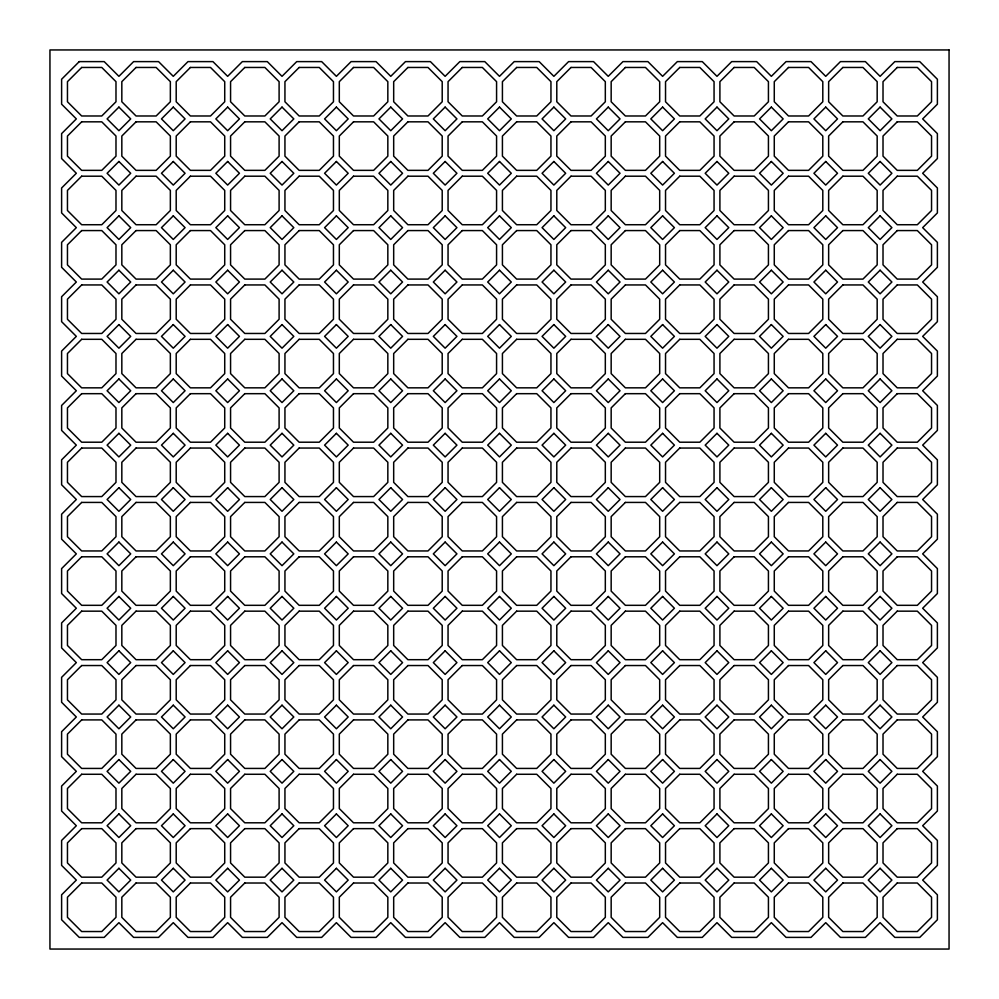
<?xml version="1.0" encoding="UTF-8"?>
<svg xmlns="http://www.w3.org/2000/svg" width="999" height="999" viewBox="0 0 999 999"><rect width="100%" height="100%" fill="white"/><g stroke="black" fill="none" stroke-linecap="round" stroke-linejoin="round"><path stroke-width="1.5" d="M79.246 61.613L61.613 79.246L61.613 104.183L76.336 118.906L61.613 133.616L61.613 158.554L76.336 173.277L61.613 187.987L61.613 212.924L76.336 227.647L61.613 242.357L61.613 267.295L76.336 282.018L61.613 296.728L61.613 321.666L76.336 336.388L61.613 351.099L61.613 376.036L76.336 390.759L61.613 405.469L61.613 430.407L76.336 445.129L61.613 459.84L61.613 484.777L76.336 499.5L61.613 514.223L61.613 539.16L76.336 553.871L61.613 568.593L61.613 593.531L76.336 608.241L61.613 622.964L61.613 647.901L76.336 662.612L61.613 677.334L61.613 702.272L76.336 716.982L61.613 731.705L61.613 756.643L76.336 771.353L61.613 786.076L61.613 811.013L76.336 825.723L61.613 840.446L61.613 865.384L76.336 880.094L61.613 894.817L61.613 919.754L79.246 937.387L104.183 937.387L118.906 922.664L133.616 937.387L158.554 937.387L173.277 922.664L187.987 937.387L212.924 937.387L227.647 922.664L242.357 937.387L267.295 937.387L282.018 922.664L296.728 937.387L321.666 937.387L336.388 922.664L351.099 937.387L376.036 937.387L390.759 922.664L405.469 937.387L430.407 937.387L445.129 922.664L459.84 937.387L484.777 937.387L499.5 922.664L514.223 937.387L539.16 937.387L553.871 922.664L568.593 937.387L593.531 937.387L608.241 922.664L622.964 937.387L647.901 937.387L662.612 922.664L677.334 937.387L702.272 937.387L716.982 922.664L731.705 937.387L756.643 937.387L771.353 922.664L786.076 937.387L811.013 937.387L825.723 922.664L840.446 937.387L865.384 937.387L880.094 922.664L894.817 937.387L919.754 937.387L937.387 919.754L937.387 894.817L922.664 880.094L937.387 865.384L937.387 840.446L922.664 825.723L937.387 811.013L937.387 786.076L922.664 771.353L937.387 756.643L937.387 731.705L922.664 716.982L937.387 702.272L937.387 677.334L922.664 662.612L937.387 647.901L937.387 622.964L922.664 608.241L937.387 593.531L937.387 568.593L922.664 553.871L937.387 539.16L937.387 514.223L922.664 499.5L937.387 484.777L937.387 459.84L922.664 445.129L937.387 430.407L937.387 405.469L922.664 390.759L937.387 376.036L937.387 351.099L922.664 336.388L937.387 321.666L937.387 296.728L922.664 282.018L937.387 267.295L937.387 242.357L922.664 227.647L937.387 212.924L937.387 187.987L922.664 173.277L937.387 158.554L937.387 133.616L922.664 118.906L937.387 104.183L937.387 79.246L919.754 61.613L894.817 61.613L880.094 76.336L865.384 61.613L840.446 61.613L825.723 76.336L811.013 61.613L786.076 61.613L771.353 76.336L756.643 61.613L731.705 61.613L716.982 76.336L702.272 61.613L677.334 61.613L662.612 76.336L647.901 61.613L622.964 61.613L608.241 76.336L593.531 61.613L568.593 61.613L553.871 76.336L539.16 61.613L514.223 61.613L499.5 76.336L484.777 61.613L459.84 61.613L445.129 76.336L430.407 61.613L405.469 61.613L390.759 76.336L376.036 61.613L351.099 61.613L336.388 76.336L321.666 61.613L296.728 61.613L282.018 76.336L267.295 61.613L242.357 61.613L227.647 76.336L212.924 61.613L187.987 61.613L173.277 76.336L158.554 61.613L133.616 61.613L118.906 76.336L104.183 61.613L79.246 61.613M81.668 67.457L67.457 81.668L67.457 101.773L81.668 115.984L101.773 115.984L115.984 101.773L115.984 81.668L101.773 67.457L81.668 67.457M81.668 121.828L67.457 136.039L67.457 156.144L81.668 170.354L101.773 170.354L115.984 156.144L115.984 136.039L101.773 121.828L81.668 121.828M136.039 67.457L121.828 81.668L121.828 101.773L136.039 115.984L156.144 115.984L170.354 101.773L170.354 81.668L156.144 67.457L136.039 67.457M118.906 107.105L107.105 118.906L118.906 130.707L130.707 118.906L118.906 107.105M81.668 176.199L67.457 190.409L67.457 210.514L81.668 224.725L101.773 224.725L115.984 210.514L115.984 190.409L101.773 176.199L81.668 176.199M136.039 121.828L121.828 136.039L121.828 156.144L136.039 170.354L156.144 170.354L170.354 156.144L170.354 136.039L156.144 121.828L136.039 121.828M190.409 67.457L176.199 81.668L176.199 101.773L190.409 115.984L210.514 115.984L224.725 101.773L224.725 81.668L210.514 67.457L190.409 67.457M118.906 161.476L107.105 173.277L118.906 185.077L130.707 173.277L118.906 161.476M173.277 107.105L161.476 118.906L173.277 130.707L185.077 118.906L173.277 107.105M81.668 230.569L67.457 244.78L67.457 264.885L81.668 279.096L101.773 279.096L115.984 264.885L115.984 244.78L101.773 230.569L81.668 230.569M136.039 176.199L121.828 190.409L121.828 210.514L136.039 224.725L156.144 224.725L170.354 210.514L170.354 190.409L156.144 176.199L136.039 176.199M190.409 121.828L176.199 136.039L176.199 156.144L190.409 170.354L210.514 170.354L224.725 156.144L224.725 136.039L210.514 121.828L190.409 121.828M244.78 67.457L230.569 81.668L230.569 101.773L244.78 115.984L264.885 115.984L279.096 101.773L279.096 81.668L264.885 67.457L244.78 67.457M118.906 215.846L107.105 227.647L118.906 239.448L130.707 227.647L118.906 215.846M173.277 161.476L161.476 173.277L173.277 185.077L185.077 173.277L173.277 161.476M227.647 107.105L215.846 118.906L227.647 130.707L239.448 118.906L227.647 107.105M81.668 284.94L67.457 299.151L67.457 319.255L81.668 333.466L101.773 333.466L115.984 319.255L115.984 299.151L101.773 284.94L81.668 284.94M136.039 230.569L121.828 244.78L121.828 264.885L136.039 279.096L156.144 279.096L170.354 264.885L170.354 244.78L156.144 230.569L136.039 230.569M190.409 176.199L176.199 190.409L176.199 210.514L190.409 224.725L210.514 224.725L224.725 210.514L224.725 190.409L210.514 176.199L190.409 176.199M244.78 121.828L230.569 136.039L230.569 156.144L244.78 170.354L264.885 170.354L279.096 156.144L279.096 136.039L264.885 121.828L244.78 121.828M299.151 67.457L284.94 81.668L284.94 101.773L299.151 115.984L319.255 115.984L333.466 101.773L333.466 81.668L319.255 67.457L299.151 67.457M118.906 270.217L107.105 282.018L118.906 293.818L130.707 282.018L118.906 270.217M173.277 215.846L161.476 227.647L173.277 239.448L185.077 227.647L173.277 215.846M227.647 161.476L215.846 173.277L227.647 185.077L239.448 173.277L227.647 161.476M282.018 107.105L270.217 118.906L282.018 130.707L293.818 118.906L282.018 107.105M81.668 339.31L67.457 353.521L67.457 373.626L81.668 387.837L101.773 387.837L115.984 373.626L115.984 353.521L101.773 339.31L81.668 339.31M136.039 284.94L121.828 299.151L121.828 319.255L136.039 333.466L156.144 333.466L170.354 319.255L170.354 299.151L156.144 284.94L136.039 284.94M190.409 230.569L176.199 244.78L176.199 264.885L190.409 279.096L210.514 279.096L224.725 264.885L224.725 244.78L210.514 230.569L190.409 230.569M244.78 176.199L230.569 190.409L230.569 210.514L244.78 224.725L264.885 224.725L279.096 210.514L279.096 190.409L264.885 176.199L244.78 176.199M299.151 121.828L284.94 136.039L284.94 156.144L299.151 170.354L319.255 170.354L333.466 156.144L333.466 136.039L319.255 121.828L299.151 121.828M353.521 67.457L339.31 81.668L339.31 101.773L353.521 115.984L373.626 115.984L387.837 101.773L387.837 81.668L373.626 67.457L353.521 67.457M118.906 324.588L107.105 336.388L118.906 348.189L130.707 336.388L118.906 324.588M173.277 270.217L161.476 282.018L173.277 293.818L185.077 282.018L173.277 270.217M227.647 215.846L215.846 227.647L227.647 239.448L239.448 227.647L227.647 215.846M282.018 161.476L270.217 173.277L282.018 185.077L293.818 173.277L282.018 161.476M336.388 107.105L324.588 118.906L336.388 130.707L348.189 118.906L336.388 107.105M81.668 393.681L67.457 407.892L67.457 427.997L81.668 442.207L101.773 442.207L115.984 427.997L115.984 407.892L101.773 393.681L81.668 393.681M136.039 339.31L121.828 353.521L121.828 373.626L136.039 387.837L156.144 387.837L170.354 373.626L170.354 353.521L156.144 339.31L136.039 339.31M190.409 284.94L176.199 299.151L176.199 319.255L190.409 333.466L210.514 333.466L224.725 319.255L224.725 299.151L210.514 284.94L190.409 284.94M244.78 230.569L230.569 244.78L230.569 264.885L244.78 279.096L264.885 279.096L279.096 264.885L279.096 244.78L264.885 230.569L244.78 230.569M299.151 176.199L284.94 190.409L284.94 210.514L299.151 224.725L319.255 224.725L333.466 210.514L333.466 190.409L319.255 176.199L299.151 176.199M353.521 121.828L339.31 136.039L339.31 156.144L353.521 170.354L373.626 170.354L387.837 156.144L387.837 136.039L373.626 121.828L353.521 121.828M407.892 67.457L393.681 81.668L393.681 101.773L407.892 115.984L427.997 115.984L442.207 101.773L442.207 81.668L427.997 67.457L407.892 67.457M118.906 378.958L107.105 390.759L118.906 402.56L130.707 390.759L118.906 378.958M173.277 324.588L161.476 336.388L173.277 348.189L185.077 336.388L173.277 324.588M227.647 270.217L215.846 282.018L227.647 293.818L239.448 282.018L227.647 270.217M282.018 215.846L270.217 227.647L282.018 239.448L293.818 227.647L282.018 215.846M336.388 161.476L324.588 173.277L336.388 185.077L348.189 173.277L336.388 161.476M390.759 107.105L378.958 118.906L390.759 130.707L402.56 118.906L390.759 107.105M81.668 448.052L67.457 462.262L67.457 482.367L81.668 496.578L101.773 496.578L115.984 482.367L115.984 462.262L101.773 448.052L81.668 448.052M136.039 393.681L121.828 407.892L121.828 427.997L136.039 442.207L156.144 442.207L170.354 427.997L170.354 407.892L156.144 393.681L136.039 393.681M190.409 339.31L176.199 353.521L176.199 373.626L190.409 387.837L210.514 387.837L224.725 373.626L224.725 353.521L210.514 339.31L190.409 339.31M244.78 284.94L230.569 299.151L230.569 319.255L244.78 333.466L264.885 333.466L279.096 319.255L279.096 299.151L264.885 284.94L244.78 284.94M299.151 230.569L284.94 244.78L284.94 264.885L299.151 279.096L319.255 279.096L333.466 264.885L333.466 244.78L319.255 230.569L299.151 230.569M353.521 176.199L339.31 190.409L339.31 210.514L353.521 224.725L373.626 224.725L387.837 210.514L387.837 190.409L373.626 176.199L353.521 176.199M407.892 121.828L393.681 136.039L393.681 156.144L407.892 170.354L427.997 170.354L442.207 156.144L442.207 136.039L427.997 121.828L407.892 121.828M462.262 67.457L448.052 81.668L448.052 101.773L462.262 115.984L482.367 115.984L496.578 101.773L496.578 81.668L482.367 67.457L462.262 67.457M118.906 433.329L107.105 445.129L118.906 456.93L130.707 445.129L118.906 433.329M173.277 378.958L161.476 390.759L173.277 402.56L185.077 390.759L173.277 378.958M227.647 324.588L215.846 336.388L227.647 348.189L239.448 336.388L227.647 324.588M282.018 270.217L270.217 282.018L282.018 293.818L293.818 282.018L282.018 270.217M336.388 215.846L324.588 227.647L336.388 239.448L348.189 227.647L336.388 215.846M390.759 161.476L378.958 173.277L390.759 185.077L402.56 173.277L390.759 161.476M445.129 107.105L433.329 118.906L445.129 130.707L456.93 118.906L445.129 107.105M81.668 502.422L67.457 516.633L67.457 536.738L81.668 550.948L101.773 550.948L115.984 536.738L115.984 516.633L101.773 502.422L81.668 502.422M136.039 448.052L121.828 462.262L121.828 482.367L136.039 496.578L156.144 496.578L170.354 482.367L170.354 462.262L156.144 448.052L136.039 448.052M190.409 393.681L176.199 407.892L176.199 427.997L190.409 442.207L210.514 442.207L224.725 427.997L224.725 407.892L210.514 393.681L190.409 393.681M244.78 339.31L230.569 353.521L230.569 373.626L244.78 387.837L264.885 387.837L279.096 373.626L279.096 353.521L264.885 339.31L244.78 339.31M299.151 284.94L284.94 299.151L284.94 319.255L299.151 333.466L319.255 333.466L333.466 319.255L333.466 299.151L319.255 284.94L299.151 284.94M353.521 230.569L339.31 244.78L339.31 264.885L353.521 279.096L373.626 279.096L387.837 264.885L387.837 244.78L373.626 230.569L353.521 230.569M407.892 176.199L393.681 190.409L393.681 210.514L407.892 224.725L427.997 224.725L442.207 210.514L442.207 190.409L427.997 176.199L407.892 176.199M462.262 121.828L448.052 136.039L448.052 156.144L462.262 170.354L482.367 170.354L496.578 156.144L496.578 136.039L482.367 121.828L462.262 121.828M516.633 67.457L502.422 81.668L502.422 101.773L516.633 115.984L536.738 115.984L550.948 101.773L550.948 81.668L536.738 67.457L516.633 67.457M118.906 487.699L107.105 499.5L118.906 511.301L130.707 499.5L118.906 487.699M173.277 433.329L161.476 445.129L173.277 456.93L185.077 445.129L173.277 433.329M227.647 378.958L215.846 390.759L227.647 402.56L239.448 390.759L227.647 378.958M282.018 324.588L270.217 336.388L282.018 348.189L293.818 336.388L282.018 324.588M336.388 270.217L324.588 282.018L336.388 293.818L348.189 282.018L336.388 270.217M390.759 215.846L378.958 227.647L390.759 239.448L402.56 227.647L390.759 215.846M445.129 161.476L433.329 173.277L445.129 185.077L456.93 173.277L445.129 161.476M499.5 107.105L487.699 118.906L499.5 130.707L511.301 118.906L499.5 107.105M81.668 556.793L67.457 571.003L67.457 591.108L81.668 605.319L101.773 605.319L115.984 591.108L115.984 571.003L101.773 556.793L81.668 556.793M136.039 502.422L121.828 516.633L121.828 536.738L136.039 550.948L156.144 550.948L170.354 536.738L170.354 516.633L156.144 502.422L136.039 502.422M190.409 448.052L176.199 462.262L176.199 482.367L190.409 496.578L210.514 496.578L224.725 482.367L224.725 462.262L210.514 448.052L190.409 448.052M244.78 393.681L230.569 407.892L230.569 427.997L244.78 442.207L264.885 442.207L279.096 427.997L279.096 407.892L264.885 393.681L244.78 393.681M299.151 339.31L284.94 353.521L284.94 373.626L299.151 387.837L319.255 387.837L333.466 373.626L333.466 353.521L319.255 339.31L299.151 339.31M353.521 284.94L339.31 299.151L339.31 319.255L353.521 333.466L373.626 333.466L387.837 319.255L387.837 299.151L373.626 284.94L353.521 284.94M407.892 230.569L393.681 244.78L393.681 264.885L407.892 279.096L427.997 279.096L442.207 264.885L442.207 244.78L427.997 230.569L407.892 230.569M462.262 176.199L448.052 190.409L448.052 210.514L462.262 224.725L482.367 224.725L496.578 210.514L496.578 190.409L482.367 176.199L462.262 176.199M516.633 121.828L502.422 136.039L502.422 156.144L516.633 170.354L536.738 170.354L550.948 156.144L550.948 136.039L536.738 121.828L516.633 121.828M571.003 67.457L556.793 81.668L556.793 101.773L571.003 115.984L591.108 115.984L605.319 101.773L605.319 81.668L591.108 67.457L571.003 67.457M118.906 542.07L107.105 553.871L118.906 565.671L130.707 553.871L118.906 542.07M173.277 487.699L161.476 499.5L173.277 511.301L185.077 499.5L173.277 487.699M227.647 433.329L215.846 445.129L227.647 456.93L239.448 445.129L227.647 433.329M282.018 378.958L270.217 390.759L282.018 402.56L293.818 390.759L282.018 378.958M336.388 324.588L324.588 336.388L336.388 348.189L348.189 336.388L336.388 324.588M390.759 270.217L378.958 282.018L390.759 293.818L402.56 282.018L390.759 270.217M445.129 215.846L433.329 227.647L445.129 239.448L456.93 227.647L445.129 215.846M499.5 161.476L487.699 173.277L499.5 185.077L511.301 173.277L499.5 161.476M553.871 107.105L542.07 118.906L553.871 130.707L565.671 118.906L553.871 107.105M81.668 611.163L67.457 625.374L67.457 645.479L81.668 659.69L101.773 659.69L115.984 645.479L115.984 625.374L101.773 611.163L81.668 611.163M136.039 556.793L121.828 571.003L121.828 591.108L136.039 605.319L156.144 605.319L170.354 591.108L170.354 571.003L156.144 556.793L136.039 556.793M190.409 502.422L176.199 516.633L176.199 536.738L190.409 550.948L210.514 550.948L224.725 536.738L224.725 516.633L210.514 502.422L190.409 502.422M244.78 448.052L230.569 462.262L230.569 482.367L244.78 496.578L264.885 496.578L279.096 482.367L279.096 462.262L264.885 448.052L244.78 448.052M299.151 393.681L284.94 407.892L284.94 427.997L299.151 442.207L319.255 442.207L333.466 427.997L333.466 407.892L319.255 393.681L299.151 393.681M353.521 339.31L339.31 353.521L339.31 373.626L353.521 387.837L373.626 387.837L387.837 373.626L387.837 353.521L373.626 339.31L353.521 339.31M407.892 284.94L393.681 299.151L393.681 319.255L407.892 333.466L427.997 333.466L442.207 319.255L442.207 299.151L427.997 284.94L407.892 284.94M462.262 230.569L448.052 244.78L448.052 264.885L462.262 279.096L482.367 279.096L496.578 264.885L496.578 244.78L482.367 230.569L462.262 230.569M516.633 176.199L502.422 190.409L502.422 210.514L516.633 224.725L536.738 224.725L550.948 210.514L550.948 190.409L536.738 176.199L516.633 176.199M571.003 121.828L556.793 136.039L556.793 156.144L571.003 170.354L591.108 170.354L605.319 156.144L605.319 136.039L591.108 121.828L571.003 121.828M625.374 67.457L611.163 81.668L611.163 101.773L625.374 115.984L645.479 115.984L659.69 101.773L659.69 81.668L645.479 67.457L625.374 67.457M118.906 596.44L107.105 608.241L118.906 620.042L130.707 608.241L118.906 596.44M173.277 542.07L161.476 553.871L173.277 565.671L185.077 553.871L173.277 542.07M227.647 487.699L215.846 499.5L227.647 511.301L239.448 499.5L227.647 487.699M282.018 433.329L270.217 445.129L282.018 456.93L293.818 445.129L282.018 433.329M336.388 378.958L324.588 390.759L336.388 402.56L348.189 390.759L336.388 378.958M390.759 324.588L378.958 336.388L390.759 348.189L402.56 336.388L390.759 324.588M445.129 270.217L433.329 282.018L445.129 293.818L456.93 282.018L445.129 270.217M499.5 215.846L487.699 227.647L499.5 239.448L511.301 227.647L499.5 215.846M553.871 161.476L542.07 173.277L553.871 185.077L565.671 173.277L553.871 161.476M608.241 107.105L596.44 118.906L608.241 130.707L620.042 118.906L608.241 107.105M81.668 665.534L67.457 679.745L67.457 699.849L81.668 714.06L101.773 714.06L115.984 699.849L115.984 679.745L101.773 665.534L81.668 665.534M136.039 611.163L121.828 625.374L121.828 645.479L136.039 659.69L156.144 659.69L170.354 645.479L170.354 625.374L156.144 611.163L136.039 611.163M190.409 556.793L176.199 571.003L176.199 591.108L190.409 605.319L210.514 605.319L224.725 591.108L224.725 571.003L210.514 556.793L190.409 556.793M244.78 502.422L230.569 516.633L230.569 536.738L244.78 550.948L264.885 550.948L279.096 536.738L279.096 516.633L264.885 502.422L244.78 502.422M299.151 448.052L284.94 462.262L284.94 482.367L299.151 496.578L319.255 496.578L333.466 482.367L333.466 462.262L319.255 448.052L299.151 448.052M353.521 393.681L339.31 407.892L339.31 427.997L353.521 442.207L373.626 442.207L387.837 427.997L387.837 407.892L373.626 393.681L353.521 393.681M407.892 339.31L393.681 353.521L393.681 373.626L407.892 387.837L427.997 387.837L442.207 373.626L442.207 353.521L427.997 339.31L407.892 339.31M462.262 284.94L448.052 299.151L448.052 319.255L462.262 333.466L482.367 333.466L496.578 319.255L496.578 299.151L482.367 284.94L462.262 284.94M516.633 230.569L502.422 244.78L502.422 264.885L516.633 279.096L536.738 279.096L550.948 264.885L550.948 244.78L536.738 230.569L516.633 230.569M571.003 176.199L556.793 190.409L556.793 210.514L571.003 224.725L591.108 224.725L605.319 210.514L605.319 190.409L591.108 176.199L571.003 176.199M625.374 121.828L611.163 136.039L611.163 156.144L625.374 170.354L645.479 170.354L659.69 156.144L659.69 136.039L645.479 121.828L625.374 121.828M679.745 67.457L665.534 81.668L665.534 101.773L679.745 115.984L699.849 115.984L714.06 101.773L714.06 81.668L699.849 67.457L679.745 67.457M118.906 650.811L107.105 662.612L118.906 674.412L130.707 662.612L118.906 650.811M173.277 596.44L161.476 608.241L173.277 620.042L185.077 608.241L173.277 596.44M227.647 542.07L215.846 553.871L227.647 565.671L239.448 553.871L227.647 542.07M282.018 487.699L270.217 499.5L282.018 511.301L293.818 499.5L282.018 487.699M336.388 433.329L324.588 445.129L336.388 456.93L348.189 445.129L336.388 433.329M390.759 378.958L378.958 390.759L390.759 402.56L402.56 390.759L390.759 378.958M445.129 324.588L433.329 336.388L445.129 348.189L456.93 336.388L445.129 324.588M499.5 270.217L487.699 282.018L499.5 293.818L511.301 282.018L499.5 270.217M553.871 215.846L542.07 227.647L553.871 239.448L565.671 227.647L553.871 215.846M608.241 161.476L596.44 173.277L608.241 185.077L620.042 173.277L608.241 161.476M662.612 107.105L650.811 118.906L662.612 130.707L674.412 118.906L662.612 107.105M81.668 719.904L67.457 734.115L67.457 754.22L81.668 768.431L101.773 768.431L115.984 754.22L115.984 734.115L101.773 719.904L81.668 719.904M136.039 665.534L121.828 679.745L121.828 699.849L136.039 714.06L156.144 714.06L170.354 699.849L170.354 679.745L156.144 665.534L136.039 665.534M190.409 611.163L176.199 625.374L176.199 645.479L190.409 659.69L210.514 659.69L224.725 645.479L224.725 625.374L210.514 611.163L190.409 611.163M244.78 556.793L230.569 571.003L230.569 591.108L244.78 605.319L264.885 605.319L279.096 591.108L279.096 571.003L264.885 556.793L244.78 556.793M299.151 502.422L284.94 516.633L284.94 536.738L299.151 550.948L319.255 550.948L333.466 536.738L333.466 516.633L319.255 502.422L299.151 502.422M353.521 448.052L339.31 462.262L339.31 482.367L353.521 496.578L373.626 496.578L387.837 482.367L387.837 462.262L373.626 448.052L353.521 448.052M407.892 393.681L393.681 407.892L393.681 427.997L407.892 442.207L427.997 442.207L442.207 427.997L442.207 407.892L427.997 393.681L407.892 393.681M462.262 339.31L448.052 353.521L448.052 373.626L462.262 387.837L482.367 387.837L496.578 373.626L496.578 353.521L482.367 339.31L462.262 339.31M516.633 284.94L502.422 299.151L502.422 319.255L516.633 333.466L536.738 333.466L550.948 319.255L550.948 299.151L536.738 284.94L516.633 284.94M571.003 230.569L556.793 244.78L556.793 264.885L571.003 279.096L591.108 279.096L605.319 264.885L605.319 244.78L591.108 230.569L571.003 230.569M625.374 176.199L611.163 190.409L611.163 210.514L625.374 224.725L645.479 224.725L659.69 210.514L659.69 190.409L645.479 176.199L625.374 176.199M679.745 121.828L665.534 136.039L665.534 156.144L679.745 170.354L699.849 170.354L714.06 156.144L714.06 136.039L699.849 121.828L679.745 121.828M734.115 67.457L719.904 81.668L719.904 101.773L734.115 115.984L754.22 115.984L768.431 101.773L768.431 81.668L754.22 67.457L734.115 67.457M118.906 705.182L107.105 716.982L118.906 728.783L130.707 716.982L118.906 705.182M173.277 650.811L161.476 662.612L173.277 674.412L185.077 662.612L173.277 650.811M227.647 596.44L215.846 608.241L227.647 620.042L239.448 608.241L227.647 596.44M282.018 542.07L270.217 553.871L282.018 565.671L293.818 553.871L282.018 542.07M336.388 487.699L324.588 499.5L336.388 511.301L348.189 499.5L336.388 487.699M390.759 433.329L378.958 445.129L390.759 456.93L402.56 445.129L390.759 433.329M445.129 378.958L433.329 390.759L445.129 402.56L456.93 390.759L445.129 378.958M499.5 324.588L487.699 336.388L499.5 348.189L511.301 336.388L499.5 324.588M553.871 270.217L542.07 282.018L553.871 293.818L565.671 282.018L553.871 270.217M608.241 215.846L596.44 227.647L608.241 239.448L620.042 227.647L608.241 215.846M662.612 161.476L650.811 173.277L662.612 185.077L674.412 173.277L662.612 161.476M716.982 107.105L705.182 118.906L716.982 130.707L728.783 118.906L716.982 107.105M81.668 774.275L67.457 788.486L67.457 808.591L81.668 822.801L101.773 822.801L115.984 808.591L115.984 788.486L101.773 774.275L81.668 774.275M136.039 719.904L121.828 734.115L121.828 754.22L136.039 768.431L156.144 768.431L170.354 754.22L170.354 734.115L156.144 719.904L136.039 719.904M190.409 665.534L176.199 679.745L176.199 699.849L190.409 714.06L210.514 714.06L224.725 699.849L224.725 679.745L210.514 665.534L190.409 665.534M244.78 611.163L230.569 625.374L230.569 645.479L244.78 659.69L264.885 659.69L279.096 645.479L279.096 625.374L264.885 611.163L244.78 611.163M299.151 556.793L284.94 571.003L284.94 591.108L299.151 605.319L319.255 605.319L333.466 591.108L333.466 571.003L319.255 556.793L299.151 556.793M353.521 502.422L339.31 516.633L339.31 536.738L353.521 550.948L373.626 550.948L387.837 536.738L387.837 516.633L373.626 502.422L353.521 502.422M407.892 448.052L393.681 462.262L393.681 482.367L407.892 496.578L427.997 496.578L442.207 482.367L442.207 462.262L427.997 448.052L407.892 448.052M462.262 393.681L448.052 407.892L448.052 427.997L462.262 442.207L482.367 442.207L496.578 427.997L496.578 407.892L482.367 393.681L462.262 393.681M516.633 339.31L502.422 353.521L502.422 373.626L516.633 387.837L536.738 387.837L550.948 373.626L550.948 353.521L536.738 339.31L516.633 339.31M571.003 284.94L556.793 299.151L556.793 319.255L571.003 333.466L591.108 333.466L605.319 319.255L605.319 299.151L591.108 284.94L571.003 284.94M625.374 230.569L611.163 244.78L611.163 264.885L625.374 279.096L645.479 279.096L659.69 264.885L659.69 244.78L645.479 230.569L625.374 230.569M679.745 176.199L665.534 190.409L665.534 210.514L679.745 224.725L699.849 224.725L714.06 210.514L714.06 190.409L699.849 176.199L679.745 176.199M734.115 121.828L719.904 136.039L719.904 156.144L734.115 170.354L754.22 170.354L768.431 156.144L768.431 136.039L754.22 121.828L734.115 121.828M788.486 67.457L774.275 81.668L774.275 101.773L788.486 115.984L808.591 115.984L822.801 101.773L822.801 81.668L808.591 67.457L788.486 67.457M118.906 759.552L107.105 771.353L118.906 783.154L130.707 771.353L118.906 759.552M173.277 705.182L161.476 716.982L173.277 728.783L185.077 716.982L173.277 705.182M227.647 650.811L215.846 662.612L227.647 674.412L239.448 662.612L227.647 650.811M282.018 596.44L270.217 608.241L282.018 620.042L293.818 608.241L282.018 596.44M336.388 542.07L324.588 553.871L336.388 565.671L348.189 553.871L336.388 542.07M390.759 487.699L378.958 499.5L390.759 511.301L402.56 499.5L390.759 487.699M445.129 433.329L433.329 445.129L445.129 456.93L456.93 445.129L445.129 433.329M499.5 378.958L487.699 390.759L499.5 402.56L511.301 390.759L499.5 378.958M553.871 324.588L542.07 336.388L553.871 348.189L565.671 336.388L553.871 324.588M608.241 270.217L596.44 282.018L608.241 293.818L620.042 282.018L608.241 270.217M662.612 215.846L650.811 227.647L662.612 239.448L674.412 227.647L662.612 215.846M716.982 161.476L705.182 173.277L716.982 185.077L728.783 173.277L716.982 161.476M771.353 107.105L759.552 118.906L771.353 130.707L783.154 118.906L771.353 107.105M81.668 828.646L67.457 842.856L67.457 862.961L81.668 877.172L101.773 877.172L115.984 862.961L115.984 842.856L101.773 828.646L81.668 828.646M136.039 774.275L121.828 788.486L121.828 808.591L136.039 822.801L156.144 822.801L170.354 808.591L170.354 788.486L156.144 774.275L136.039 774.275M190.409 719.904L176.199 734.115L176.199 754.22L190.409 768.431L210.514 768.431L224.725 754.22L224.725 734.115L210.514 719.904L190.409 719.904M244.78 665.534L230.569 679.745L230.569 699.849L244.78 714.06L264.885 714.06L279.096 699.849L279.096 679.745L264.885 665.534L244.78 665.534M299.151 611.163L284.94 625.374L284.94 645.479L299.151 659.69L319.255 659.69L333.466 645.479L333.466 625.374L319.255 611.163L299.151 611.163M353.521 556.793L339.31 571.003L339.31 591.108L353.521 605.319L373.626 605.319L387.837 591.108L387.837 571.003L373.626 556.793L353.521 556.793M407.892 502.422L393.681 516.633L393.681 536.738L407.892 550.948L427.997 550.948L442.207 536.738L442.207 516.633L427.997 502.422L407.892 502.422M462.262 448.052L448.052 462.262L448.052 482.367L462.262 496.578L482.367 496.578L496.578 482.367L496.578 462.262L482.367 448.052L462.262 448.052M516.633 393.681L502.422 407.892L502.422 427.997L516.633 442.207L536.738 442.207L550.948 427.997L550.948 407.892L536.738 393.681L516.633 393.681M571.003 339.31L556.793 353.521L556.793 373.626L571.003 387.837L591.108 387.837L605.319 373.626L605.319 353.521L591.108 339.31L571.003 339.31M625.374 284.94L611.163 299.151L611.163 319.255L625.374 333.466L645.479 333.466L659.69 319.255L659.69 299.151L645.479 284.94L625.374 284.94M679.745 230.569L665.534 244.78L665.534 264.885L679.745 279.096L699.849 279.096L714.06 264.885L714.06 244.78L699.849 230.569L679.745 230.569M734.115 176.199L719.904 190.409L719.904 210.514L734.115 224.725L754.22 224.725L768.431 210.514L768.431 190.409L754.22 176.199L734.115 176.199M788.486 121.828L774.275 136.039L774.275 156.144L788.486 170.354L808.591 170.354L822.801 156.144L822.801 136.039L808.591 121.828L788.486 121.828M842.856 67.457L828.646 81.668L828.646 101.773L842.856 115.984L862.961 115.984L877.172 101.773L877.172 81.668L862.961 67.457L842.856 67.457M118.906 813.923L107.105 825.723L118.906 837.524L130.707 825.723L118.906 813.923M173.277 759.552L161.476 771.353L173.277 783.154L185.077 771.353L173.277 759.552M227.647 705.182L215.846 716.982L227.647 728.783L239.448 716.982L227.647 705.182M282.018 650.811L270.217 662.612L282.018 674.412L293.818 662.612L282.018 650.811M336.388 596.44L324.588 608.241L336.388 620.042L348.189 608.241L336.388 596.44M390.759 542.07L378.958 553.871L390.759 565.671L402.56 553.871L390.759 542.07M445.129 487.699L433.329 499.5L445.129 511.301L456.93 499.5L445.129 487.699M499.5 433.329L487.699 445.129L499.5 456.93L511.301 445.129L499.5 433.329M553.871 378.958L542.07 390.759L553.871 402.56L565.671 390.759L553.871 378.958M608.241 324.588L596.44 336.388L608.241 348.189L620.042 336.388L608.241 324.588M662.612 270.217L650.811 282.018L662.612 293.818L674.412 282.018L662.612 270.217M716.982 215.846L705.182 227.647L716.982 239.448L728.783 227.647L716.982 215.846M771.353 161.476L759.552 173.277L771.353 185.077L783.154 173.277L771.353 161.476M825.723 107.105L813.923 118.906L825.723 130.707L837.524 118.906L825.723 107.105M81.668 883.016L67.457 897.227L67.457 917.332L81.668 931.543L101.773 931.543L115.984 917.332L115.984 897.227L101.773 883.016L81.668 883.016M136.039 828.646L121.828 842.856L121.828 862.961L136.039 877.172L156.144 877.172L170.354 862.961L170.354 842.856L156.144 828.646L136.039 828.646M190.409 774.275L176.199 788.486L176.199 808.591L190.409 822.801L210.514 822.801L224.725 808.591L224.725 788.486L210.514 774.275L190.409 774.275M244.78 719.904L230.569 734.115L230.569 754.22L244.78 768.431L264.885 768.431L279.096 754.22L279.096 734.115L264.885 719.904L244.78 719.904M299.151 665.534L284.94 679.745L284.94 699.849L299.151 714.06L319.255 714.06L333.466 699.849L333.466 679.745L319.255 665.534L299.151 665.534M353.521 611.163L339.31 625.374L339.31 645.479L353.521 659.69L373.626 659.69L387.837 645.479L387.837 625.374L373.626 611.163L353.521 611.163M407.892 556.793L393.681 571.003L393.681 591.108L407.892 605.319L427.997 605.319L442.207 591.108L442.207 571.003L427.997 556.793L407.892 556.793M462.262 502.422L448.052 516.633L448.052 536.738L462.262 550.948L482.367 550.948L496.578 536.738L496.578 516.633L482.367 502.422L462.262 502.422M516.633 448.052L502.422 462.262L502.422 482.367L516.633 496.578L536.738 496.578L550.948 482.367L550.948 462.262L536.738 448.052L516.633 448.052M571.003 393.681L556.793 407.892L556.793 427.997L571.003 442.207L591.108 442.207L605.319 427.997L605.319 407.892L591.108 393.681L571.003 393.681M625.374 339.31L611.163 353.521L611.163 373.626L625.374 387.837L645.479 387.837L659.69 373.626L659.69 353.521L645.479 339.31L625.374 339.31M679.745 284.94L665.534 299.151L665.534 319.255L679.745 333.466L699.849 333.466L714.06 319.255L714.06 299.151L699.849 284.94L679.745 284.94M734.115 230.569L719.904 244.78L719.904 264.885L734.115 279.096L754.22 279.096L768.431 264.885L768.431 244.78L754.22 230.569L734.115 230.569M788.486 176.199L774.275 190.409L774.275 210.514L788.486 224.725L808.591 224.725L822.801 210.514L822.801 190.409L808.591 176.199L788.486 176.199M842.856 121.828L828.646 136.039L828.646 156.144L842.856 170.354L862.961 170.354L877.172 156.144L877.172 136.039L862.961 121.828L842.856 121.828M897.227 67.457L883.016 81.668L883.016 101.773L897.227 115.984L917.332 115.984L931.543 101.773L931.543 81.668L917.332 67.457L897.227 67.457M118.906 868.293L107.105 880.094L118.906 891.895L130.707 880.094L118.906 868.293M173.277 813.923L161.476 825.723L173.277 837.524L185.077 825.723L173.277 813.923M227.647 759.552L215.846 771.353L227.647 783.154L239.448 771.353L227.647 759.552M282.018 705.182L270.217 716.982L282.018 728.783L293.818 716.982L282.018 705.182M336.388 650.811L324.588 662.612L336.388 674.412L348.189 662.612L336.388 650.811M390.759 596.44L378.958 608.241L390.759 620.042L402.56 608.241L390.759 596.44M445.129 542.07L433.329 553.871L445.129 565.671L456.93 553.871L445.129 542.07M499.5 487.699L487.699 499.5L499.5 511.301L511.301 499.5L499.5 487.699M553.871 433.329L542.07 445.129L553.871 456.93L565.671 445.129L553.871 433.329M608.241 378.958L596.44 390.759L608.241 402.56L620.042 390.759L608.241 378.958M662.612 324.588L650.811 336.388L662.612 348.189L674.412 336.388L662.612 324.588M716.982 270.217L705.182 282.018L716.982 293.818L728.783 282.018L716.982 270.217M771.353 215.846L759.552 227.647L771.353 239.448L783.154 227.647L771.353 215.846M825.723 161.476L813.923 173.277L825.723 185.077L837.524 173.277L825.723 161.476M880.094 107.105L868.293 118.906L880.094 130.707L891.895 118.906L880.094 107.105M136.039 883.016L121.828 897.227L121.828 917.332L136.039 931.543L156.144 931.543L170.354 917.332L170.354 897.227L156.144 883.016L136.039 883.016M190.409 828.646L176.199 842.856L176.199 862.961L190.409 877.172L210.514 877.172L224.725 862.961L224.725 842.856L210.514 828.646L190.409 828.646M244.78 774.275L230.569 788.486L230.569 808.591L244.78 822.801L264.885 822.801L279.096 808.591L279.096 788.486L264.885 774.275L244.78 774.275M299.151 719.904L284.94 734.115L284.94 754.22L299.151 768.431L319.255 768.431L333.466 754.22L333.466 734.115L319.255 719.904L299.151 719.904M353.521 665.534L339.31 679.745L339.31 699.849L353.521 714.06L373.626 714.06L387.837 699.849L387.837 679.745L373.626 665.534L353.521 665.534M407.892 611.163L393.681 625.374L393.681 645.479L407.892 659.69L427.997 659.69L442.207 645.479L442.207 625.374L427.997 611.163L407.892 611.163M462.262 556.793L448.052 571.003L448.052 591.108L462.262 605.319L482.367 605.319L496.578 591.108L496.578 571.003L482.367 556.793L462.262 556.793M516.633 502.422L502.422 516.633L502.422 536.738L516.633 550.948L536.738 550.948L550.948 536.738L550.948 516.633L536.738 502.422L516.633 502.422M571.003 448.052L556.793 462.262L556.793 482.367L571.003 496.578L591.108 496.578L605.319 482.367L605.319 462.262L591.108 448.052L571.003 448.052M625.374 393.681L611.163 407.892L611.163 427.997L625.374 442.207L645.479 442.207L659.69 427.997L659.69 407.892L645.479 393.681L625.374 393.681M679.745 339.31L665.534 353.521L665.534 373.626L679.745 387.837L699.849 387.837L714.06 373.626L714.06 353.521L699.849 339.31L679.745 339.31M734.115 284.94L719.904 299.151L719.904 319.255L734.115 333.466L754.22 333.466L768.431 319.255L768.431 299.151L754.22 284.94L734.115 284.94M788.486 230.569L774.275 244.78L774.275 264.885L788.486 279.096L808.591 279.096L822.801 264.885L822.801 244.78L808.591 230.569L788.486 230.569M842.856 176.199L828.646 190.409L828.646 210.514L842.856 224.725L862.961 224.725L877.172 210.514L877.172 190.409L862.961 176.199L842.856 176.199M897.227 121.828L883.016 136.039L883.016 156.144L897.227 170.354L917.332 170.354L931.543 156.144L931.543 136.039L917.332 121.828L897.227 121.828M173.277 868.293L161.476 880.094L173.277 891.895L185.077 880.094L173.277 868.293M227.647 813.923L215.846 825.723L227.647 837.524L239.448 825.723L227.647 813.923M282.018 759.552L270.217 771.353L282.018 783.154L293.818 771.353L282.018 759.552M336.388 705.182L324.588 716.982L336.388 728.783L348.189 716.982L336.388 705.182M390.759 650.811L378.958 662.612L390.759 674.412L402.56 662.612L390.759 650.811M445.129 596.44L433.329 608.241L445.129 620.042L456.93 608.241L445.129 596.44M499.5 542.07L487.699 553.871L499.5 565.671L511.301 553.871L499.5 542.07M553.871 487.699L542.07 499.5L553.871 511.301L565.671 499.5L553.871 487.699M608.241 433.329L596.44 445.129L608.241 456.93L620.042 445.129L608.241 433.329M662.612 378.958L650.811 390.759L662.612 402.56L674.412 390.759L662.612 378.958M716.982 324.588L705.182 336.388L716.982 348.189L728.783 336.388L716.982 324.588M771.353 270.217L759.552 282.018L771.353 293.818L783.154 282.018L771.353 270.217M825.723 215.846L813.923 227.647L825.723 239.448L837.524 227.647L825.723 215.846M880.094 161.476L868.293 173.277L880.094 185.077L891.895 173.277L880.094 161.476M190.409 883.016L176.199 897.227L176.199 917.332L190.409 931.543L210.514 931.543L224.725 917.332L224.725 897.227L210.514 883.016L190.409 883.016M244.78 828.646L230.569 842.856L230.569 862.961L244.78 877.172L264.885 877.172L279.096 862.961L279.096 842.856L264.885 828.646L244.78 828.646M299.151 774.275L284.94 788.486L284.94 808.591L299.151 822.801L319.255 822.801L333.466 808.591L333.466 788.486L319.255 774.275L299.151 774.275M353.521 719.904L339.31 734.115L339.31 754.22L353.521 768.431L373.626 768.431L387.837 754.22L387.837 734.115L373.626 719.904L353.521 719.904M407.892 665.534L393.681 679.745L393.681 699.849L407.892 714.06L427.997 714.06L442.207 699.849L442.207 679.745L427.997 665.534L407.892 665.534M462.262 611.163L448.052 625.374L448.052 645.479L462.262 659.69L482.367 659.69L496.578 645.479L496.578 625.374L482.367 611.163L462.262 611.163M516.633 556.793L502.422 571.003L502.422 591.108L516.633 605.319L536.738 605.319L550.948 591.108L550.948 571.003L536.738 556.793L516.633 556.793M571.003 502.422L556.793 516.633L556.793 536.738L571.003 550.948L591.108 550.948L605.319 536.738L605.319 516.633L591.108 502.422L571.003 502.422M625.374 448.052L611.163 462.262L611.163 482.367L625.374 496.578L645.479 496.578L659.69 482.367L659.69 462.262L645.479 448.052L625.374 448.052M679.745 393.681L665.534 407.892L665.534 427.997L679.745 442.207L699.849 442.207L714.06 427.997L714.06 407.892L699.849 393.681L679.745 393.681M734.115 339.31L719.904 353.521L719.904 373.626L734.115 387.837L754.22 387.837L768.431 373.626L768.431 353.521L754.22 339.31L734.115 339.31M788.486 284.94L774.275 299.151L774.275 319.255L788.486 333.466L808.591 333.466L822.801 319.255L822.801 299.151L808.591 284.94L788.486 284.94M842.856 230.569L828.646 244.78L828.646 264.885L842.856 279.096L862.961 279.096L877.172 264.885L877.172 244.78L862.961 230.569L842.856 230.569M897.227 176.199L883.016 190.409L883.016 210.514L897.227 224.725L917.332 224.725L931.543 210.514L931.543 190.409L917.332 176.199L897.227 176.199M227.647 868.293L215.846 880.094L227.647 891.895L239.448 880.094L227.647 868.293M282.018 813.923L270.217 825.723L282.018 837.524L293.818 825.723L282.018 813.923M336.388 759.552L324.588 771.353L336.388 783.154L348.189 771.353L336.388 759.552M390.759 705.182L378.958 716.982L390.759 728.783L402.56 716.982L390.759 705.182M445.129 650.811L433.329 662.612L445.129 674.412L456.93 662.612L445.129 650.811M499.5 596.44L487.699 608.241L499.5 620.042L511.301 608.241L499.5 596.44M553.871 542.07L542.07 553.871L553.871 565.671L565.671 553.871L553.871 542.07M608.241 487.699L596.44 499.5L608.241 511.301L620.042 499.5L608.241 487.699M662.612 433.329L650.811 445.129L662.612 456.93L674.412 445.129L662.612 433.329M716.982 378.958L705.182 390.759L716.982 402.56L728.783 390.759L716.982 378.958M771.353 324.588L759.552 336.388L771.353 348.189L783.154 336.388L771.353 324.588M825.723 270.217L813.923 282.018L825.723 293.818L837.524 282.018L825.723 270.217M880.094 215.846L868.293 227.647L880.094 239.448L891.895 227.647L880.094 215.846M244.78 883.016L230.569 897.227L230.569 917.332L244.78 931.543L264.885 931.543L279.096 917.332L279.096 897.227L264.885 883.016L244.78 883.016M299.151 828.646L284.94 842.856L284.94 862.961L299.151 877.172L319.255 877.172L333.466 862.961L333.466 842.856L319.255 828.646L299.151 828.646M353.521 774.275L339.31 788.486L339.31 808.591L353.521 822.801L373.626 822.801L387.837 808.591L387.837 788.486L373.626 774.275L353.521 774.275M407.892 719.904L393.681 734.115L393.681 754.22L407.892 768.431L427.997 768.431L442.207 754.22L442.207 734.115L427.997 719.904L407.892 719.904M462.262 665.534L448.052 679.745L448.052 699.849L462.262 714.06L482.367 714.06L496.578 699.849L496.578 679.745L482.367 665.534L462.262 665.534M516.633 611.163L502.422 625.374L502.422 645.479L516.633 659.69L536.738 659.69L550.948 645.479L550.948 625.374L536.738 611.163L516.633 611.163M571.003 556.793L556.793 571.003L556.793 591.108L571.003 605.319L591.108 605.319L605.319 591.108L605.319 571.003L591.108 556.793L571.003 556.793M625.374 502.422L611.163 516.633L611.163 536.738L625.374 550.948L645.479 550.948L659.69 536.738L659.69 516.633L645.479 502.422L625.374 502.422M679.745 448.052L665.534 462.262L665.534 482.367L679.745 496.578L699.849 496.578L714.06 482.367L714.06 462.262L699.849 448.052L679.745 448.052M734.115 393.681L719.904 407.892L719.904 427.997L734.115 442.207L754.22 442.207L768.431 427.997L768.431 407.892L754.22 393.681L734.115 393.681M788.486 339.31L774.275 353.521L774.275 373.626L788.486 387.837L808.591 387.837L822.801 373.626L822.801 353.521L808.591 339.31L788.486 339.31M842.856 284.94L828.646 299.151L828.646 319.255L842.856 333.466L862.961 333.466L877.172 319.255L877.172 299.151L862.961 284.94L842.856 284.94M897.227 230.569L883.016 244.78L883.016 264.885L897.227 279.096L917.332 279.096L931.543 264.885L931.543 244.78L917.332 230.569L897.227 230.569M282.018 868.293L270.217 880.094L282.018 891.895L293.818 880.094L282.018 868.293M336.388 813.923L324.588 825.723L336.388 837.524L348.189 825.723L336.388 813.923M390.759 759.552L378.958 771.353L390.759 783.154L402.56 771.353L390.759 759.552M445.129 705.182L433.329 716.982L445.129 728.783L456.93 716.982L445.129 705.182M499.5 650.811L487.699 662.612L499.5 674.412L511.301 662.612L499.5 650.811M553.871 596.44L542.07 608.241L553.871 620.042L565.671 608.241L553.871 596.44M608.241 542.07L596.44 553.871L608.241 565.671L620.042 553.871L608.241 542.07M662.612 487.699L650.811 499.5L662.612 511.301L674.412 499.5L662.612 487.699M716.982 433.329L705.182 445.129L716.982 456.93L728.783 445.129L716.982 433.329M771.353 378.958L759.552 390.759L771.353 402.56L783.154 390.759L771.353 378.958M825.723 324.588L813.923 336.388L825.723 348.189L837.524 336.388L825.723 324.588M880.094 270.217L868.293 282.018L880.094 293.818L891.895 282.018L880.094 270.217M299.151 883.016L284.94 897.227L284.94 917.332L299.151 931.543L319.255 931.543L333.466 917.332L333.466 897.227L319.255 883.016L299.151 883.016M353.521 828.646L339.31 842.856L339.31 862.961L353.521 877.172L373.626 877.172L387.837 862.961L387.837 842.856L373.626 828.646L353.521 828.646M407.892 774.275L393.681 788.486L393.681 808.591L407.892 822.801L427.997 822.801L442.207 808.591L442.207 788.486L427.997 774.275L407.892 774.275M462.262 719.904L448.052 734.115L448.052 754.22L462.262 768.431L482.367 768.431L496.578 754.22L496.578 734.115L482.367 719.904L462.262 719.904M516.633 665.534L502.422 679.745L502.422 699.849L516.633 714.06L536.738 714.06L550.948 699.849L550.948 679.745L536.738 665.534L516.633 665.534M571.003 611.163L556.793 625.374L556.793 645.479L571.003 659.69L591.108 659.69L605.319 645.479L605.319 625.374L591.108 611.163L571.003 611.163M625.374 556.793L611.163 571.003L611.163 591.108L625.374 605.319L645.479 605.319L659.69 591.108L659.69 571.003L645.479 556.793L625.374 556.793M679.745 502.422L665.534 516.633L665.534 536.738L679.745 550.948L699.849 550.948L714.06 536.738L714.06 516.633L699.849 502.422L679.745 502.422M734.115 448.052L719.904 462.262L719.904 482.367L734.115 496.578L754.22 496.578L768.431 482.367L768.431 462.262L754.22 448.052L734.115 448.052M788.486 393.681L774.275 407.892L774.275 427.997L788.486 442.207L808.591 442.207L822.801 427.997L822.801 407.892L808.591 393.681L788.486 393.681M842.856 339.31L828.646 353.521L828.646 373.626L842.856 387.837L862.961 387.837L877.172 373.626L877.172 353.521L862.961 339.31L842.856 339.31M897.227 284.94L883.016 299.151L883.016 319.255L897.227 333.466L917.332 333.466L931.543 319.255L931.543 299.151L917.332 284.94L897.227 284.94M336.388 868.293L324.588 880.094L336.388 891.895L348.189 880.094L336.388 868.293M390.759 813.923L378.958 825.723L390.759 837.524L402.56 825.723L390.759 813.923M445.129 759.552L433.329 771.353L445.129 783.154L456.93 771.353L445.129 759.552M499.5 705.182L487.699 716.982L499.5 728.783L511.301 716.982L499.5 705.182M553.871 650.811L542.07 662.612L553.871 674.412L565.671 662.612L553.871 650.811M608.241 596.44L596.44 608.241L608.241 620.042L620.042 608.241L608.241 596.44M662.612 542.07L650.811 553.871L662.612 565.671L674.412 553.871L662.612 542.07M716.982 487.699L705.182 499.5L716.982 511.301L728.783 499.5L716.982 487.699M771.353 433.329L759.552 445.129L771.353 456.93L783.154 445.129L771.353 433.329M825.723 378.958L813.923 390.759L825.723 402.56L837.524 390.759L825.723 378.958M880.094 324.588L868.293 336.388L880.094 348.189L891.895 336.388L880.094 324.588M353.521 883.016L339.31 897.227L339.31 917.332L353.521 931.543L373.626 931.543L387.837 917.332L387.837 897.227L373.626 883.016L353.521 883.016M407.892 828.646L393.681 842.856L393.681 862.961L407.892 877.172L427.997 877.172L442.207 862.961L442.207 842.856L427.997 828.646L407.892 828.646M462.262 774.275L448.052 788.486L448.052 808.591L462.262 822.801L482.367 822.801L496.578 808.591L496.578 788.486L482.367 774.275L462.262 774.275M516.633 719.904L502.422 734.115L502.422 754.22L516.633 768.431L536.738 768.431L550.948 754.22L550.948 734.115L536.738 719.904L516.633 719.904M571.003 665.534L556.793 679.745L556.793 699.849L571.003 714.06L591.108 714.06L605.319 699.849L605.319 679.745L591.108 665.534L571.003 665.534M625.374 611.163L611.163 625.374L611.163 645.479L625.374 659.69L645.479 659.69L659.69 645.479L659.69 625.374L645.479 611.163L625.374 611.163M679.745 556.793L665.534 571.003L665.534 591.108L679.745 605.319L699.849 605.319L714.06 591.108L714.06 571.003L699.849 556.793L679.745 556.793M734.115 502.422L719.904 516.633L719.904 536.738L734.115 550.948L754.22 550.948L768.431 536.738L768.431 516.633L754.22 502.422L734.115 502.422M788.486 448.052L774.275 462.262L774.275 482.367L788.486 496.578L808.591 496.578L822.801 482.367L822.801 462.262L808.591 448.052L788.486 448.052M842.856 393.681L828.646 407.892L828.646 427.997L842.856 442.207L862.961 442.207L877.172 427.997L877.172 407.892L862.961 393.681L842.856 393.681M897.227 339.31L883.016 353.521L883.016 373.626L897.227 387.837L917.332 387.837L931.543 373.626L931.543 353.521L917.332 339.31L897.227 339.31M390.759 868.293L378.958 880.094L390.759 891.895L402.56 880.094L390.759 868.293M445.129 813.923L433.329 825.723L445.129 837.524L456.93 825.723L445.129 813.923M499.5 759.552L487.699 771.353L499.5 783.154L511.301 771.353L499.5 759.552M553.871 705.182L542.07 716.982L553.871 728.783L565.671 716.982L553.871 705.182M608.241 650.811L596.44 662.612L608.241 674.412L620.042 662.612L608.241 650.811M662.612 596.44L650.811 608.241L662.612 620.042L674.412 608.241L662.612 596.44M716.982 542.07L705.182 553.871L716.982 565.671L728.783 553.871L716.982 542.07M771.353 487.699L759.552 499.5L771.353 511.301L783.154 499.5L771.353 487.699M825.723 433.329L813.923 445.129L825.723 456.93L837.524 445.129L825.723 433.329M880.094 378.958L868.293 390.759L880.094 402.56L891.895 390.759L880.094 378.958M407.892 883.016L393.681 897.227L393.681 917.332L407.892 931.543L427.997 931.543L442.207 917.332L442.207 897.227L427.997 883.016L407.892 883.016M462.262 828.646L448.052 842.856L448.052 862.961L462.262 877.172L482.367 877.172L496.578 862.961L496.578 842.856L482.367 828.646L462.262 828.646M516.633 774.275L502.422 788.486L502.422 808.591L516.633 822.801L536.738 822.801L550.948 808.591L550.948 788.486L536.738 774.275L516.633 774.275M571.003 719.904L556.793 734.115L556.793 754.22L571.003 768.431L591.108 768.431L605.319 754.22L605.319 734.115L591.108 719.904L571.003 719.904M625.374 665.534L611.163 679.745L611.163 699.849L625.374 714.06L645.479 714.06L659.69 699.849L659.69 679.745L645.479 665.534L625.374 665.534M679.745 611.163L665.534 625.374L665.534 645.479L679.745 659.69L699.849 659.69L714.06 645.479L714.06 625.374L699.849 611.163L679.745 611.163M734.115 556.793L719.904 571.003L719.904 591.108L734.115 605.319L754.22 605.319L768.431 591.108L768.431 571.003L754.22 556.793L734.115 556.793M788.486 502.422L774.275 516.633L774.275 536.738L788.486 550.948L808.591 550.948L822.801 536.738L822.801 516.633L808.591 502.422L788.486 502.422M842.856 448.052L828.646 462.262L828.646 482.367L842.856 496.578L862.961 496.578L877.172 482.367L877.172 462.262L862.961 448.052L842.856 448.052M897.227 393.681L883.016 407.892L883.016 427.997L897.227 442.207L917.332 442.207L931.543 427.997L931.543 407.892L917.332 393.681L897.227 393.681M445.129 868.293L433.329 880.094L445.129 891.895L456.93 880.094L445.129 868.293M499.5 813.923L487.699 825.723L499.5 837.524L511.301 825.723L499.5 813.923M553.871 759.552L542.07 771.353L553.871 783.154L565.671 771.353L553.871 759.552M608.241 705.182L596.44 716.982L608.241 728.783L620.042 716.982L608.241 705.182M662.612 650.811L650.811 662.612L662.612 674.412L674.412 662.612L662.612 650.811M716.982 596.44L705.182 608.241L716.982 620.042L728.783 608.241L716.982 596.44M771.353 542.07L759.552 553.871L771.353 565.671L783.154 553.871L771.353 542.07M825.723 487.699L813.923 499.5L825.723 511.301L837.524 499.5L825.723 487.699M880.094 433.329L868.293 445.129L880.094 456.93L891.895 445.129L880.094 433.329M462.262 883.016L448.052 897.227L448.052 917.332L462.262 931.543L482.367 931.543L496.578 917.332L496.578 897.227L482.367 883.016L462.262 883.016M516.633 828.646L502.422 842.856L502.422 862.961L516.633 877.172L536.738 877.172L550.948 862.961L550.948 842.856L536.738 828.646L516.633 828.646M571.003 774.275L556.793 788.486L556.793 808.591L571.003 822.801L591.108 822.801L605.319 808.591L605.319 788.486L591.108 774.275L571.003 774.275M625.374 719.904L611.163 734.115L611.163 754.22L625.374 768.431L645.479 768.431L659.69 754.22L659.69 734.115L645.479 719.904L625.374 719.904M679.745 665.534L665.534 679.745L665.534 699.849L679.745 714.06L699.849 714.06L714.06 699.849L714.06 679.745L699.849 665.534L679.745 665.534M734.115 611.163L719.904 625.374L719.904 645.479L734.115 659.69L754.22 659.69L768.431 645.479L768.431 625.374L754.22 611.163L734.115 611.163M788.486 556.793L774.275 571.003L774.275 591.108L788.486 605.319L808.591 605.319L822.801 591.108L822.801 571.003L808.591 556.793L788.486 556.793M842.856 502.422L828.646 516.633L828.646 536.738L842.856 550.948L862.961 550.948L877.172 536.738L877.172 516.633L862.961 502.422L842.856 502.422M897.227 448.052L883.016 462.262L883.016 482.367L897.227 496.578L917.332 496.578L931.543 482.367L931.543 462.262L917.332 448.052L897.227 448.052M499.5 868.293L487.699 880.094L499.5 891.895L511.301 880.094L499.5 868.293M553.871 813.923L542.07 825.723L553.871 837.524L565.671 825.723L553.871 813.923M608.241 759.552L596.44 771.353L608.241 783.154L620.042 771.353L608.241 759.552M662.612 705.182L650.811 716.982L662.612 728.783L674.412 716.982L662.612 705.182M716.982 650.811L705.182 662.612L716.982 674.412L728.783 662.612L716.982 650.811M771.353 596.44L759.552 608.241L771.353 620.042L783.154 608.241L771.353 596.44M825.723 542.07L813.923 553.871L825.723 565.671L837.524 553.871L825.723 542.07M880.094 487.699L868.293 499.5L880.094 511.301L891.895 499.5L880.094 487.699M516.633 883.016L502.422 897.227L502.422 917.332L516.633 931.543L536.738 931.543L550.948 917.332L550.948 897.227L536.738 883.016L516.633 883.016M571.003 828.646L556.793 842.856L556.793 862.961L571.003 877.172L591.108 877.172L605.319 862.961L605.319 842.856L591.108 828.646L571.003 828.646M625.374 774.275L611.163 788.486L611.163 808.591L625.374 822.801L645.479 822.801L659.69 808.591L659.69 788.486L645.479 774.275L625.374 774.275M679.745 719.904L665.534 734.115L665.534 754.22L679.745 768.431L699.849 768.431L714.06 754.22L714.06 734.115L699.849 719.904L679.745 719.904M734.115 665.534L719.904 679.745L719.904 699.849L734.115 714.06L754.22 714.06L768.431 699.849L768.431 679.745L754.22 665.534L734.115 665.534M788.486 611.163L774.275 625.374L774.275 645.479L788.486 659.69L808.591 659.69L822.801 645.479L822.801 625.374L808.591 611.163L788.486 611.163M842.856 556.793L828.646 571.003L828.646 591.108L842.856 605.319L862.961 605.319L877.172 591.108L877.172 571.003L862.961 556.793L842.856 556.793M897.227 502.422L883.016 516.633L883.016 536.738L897.227 550.948L917.332 550.948L931.543 536.738L931.543 516.633L917.332 502.422L897.227 502.422M553.871 868.293L542.07 880.094L553.871 891.895L565.671 880.094L553.871 868.293M608.241 813.923L596.44 825.723L608.241 837.524L620.042 825.723L608.241 813.923M662.612 759.552L650.811 771.353L662.612 783.154L674.412 771.353L662.612 759.552M716.982 705.182L705.182 716.982L716.982 728.783L728.783 716.982L716.982 705.182M771.353 650.811L759.552 662.612L771.353 674.412L783.154 662.612L771.353 650.811M825.723 596.44L813.923 608.241L825.723 620.042L837.524 608.241L825.723 596.44M880.094 542.07L868.293 553.871L880.094 565.671L891.895 553.871L880.094 542.07M571.003 883.016L556.793 897.227L556.793 917.332L571.003 931.543L591.108 931.543L605.319 917.332L605.319 897.227L591.108 883.016L571.003 883.016M625.374 828.646L611.163 842.856L611.163 862.961L625.374 877.172L645.479 877.172L659.69 862.961L659.69 842.856L645.479 828.646L625.374 828.646M679.745 774.275L665.534 788.486L665.534 808.591L679.745 822.801L699.849 822.801L714.06 808.591L714.06 788.486L699.849 774.275L679.745 774.275M734.115 719.904L719.904 734.115L719.904 754.22L734.115 768.431L754.22 768.431L768.431 754.22L768.431 734.115L754.22 719.904L734.115 719.904M788.486 665.534L774.275 679.745L774.275 699.849L788.486 714.06L808.591 714.06L822.801 699.849L822.801 679.745L808.591 665.534L788.486 665.534M842.856 611.163L828.646 625.374L828.646 645.479L842.856 659.69L862.961 659.69L877.172 645.479L877.172 625.374L862.961 611.163L842.856 611.163M897.227 556.793L883.016 571.003L883.016 591.108L897.227 605.319L917.332 605.319L931.543 591.108L931.543 571.003L917.332 556.793L897.227 556.793M608.241 868.293L596.44 880.094L608.241 891.895L620.042 880.094L608.241 868.293M662.612 813.923L650.811 825.723L662.612 837.524L674.412 825.723L662.612 813.923M716.982 759.552L705.182 771.353L716.982 783.154L728.783 771.353L716.982 759.552M771.353 705.182L759.552 716.982L771.353 728.783L783.154 716.982L771.353 705.182M825.723 650.811L813.923 662.612L825.723 674.412L837.524 662.612L825.723 650.811M880.094 596.44L868.293 608.241L880.094 620.042L891.895 608.241L880.094 596.44M625.374 883.016L611.163 897.227L611.163 917.332L625.374 931.543L645.479 931.543L659.69 917.332L659.69 897.227L645.479 883.016L625.374 883.016M679.745 828.646L665.534 842.856L665.534 862.961L679.745 877.172L699.849 877.172L714.06 862.961L714.06 842.856L699.849 828.646L679.745 828.646M734.115 774.275L719.904 788.486L719.904 808.591L734.115 822.801L754.22 822.801L768.431 808.591L768.431 788.486L754.22 774.275L734.115 774.275M788.486 719.904L774.275 734.115L774.275 754.22L788.486 768.431L808.591 768.431L822.801 754.22L822.801 734.115L808.591 719.904L788.486 719.904M842.856 665.534L828.646 679.745L828.646 699.849L842.856 714.06L862.961 714.06L877.172 699.849L877.172 679.745L862.961 665.534L842.856 665.534M897.227 611.163L883.016 625.374L883.016 645.479L897.227 659.69L917.332 659.69L931.543 645.479L931.543 625.374L917.332 611.163L897.227 611.163M662.612 868.293L650.811 880.094L662.612 891.895L674.412 880.094L662.612 868.293M716.982 813.923L705.182 825.723L716.982 837.524L728.783 825.723L716.982 813.923M771.353 759.552L759.552 771.353L771.353 783.154L783.154 771.353L771.353 759.552M825.723 705.182L813.923 716.982L825.723 728.783L837.524 716.982L825.723 705.182M880.094 650.811L868.293 662.612L880.094 674.412L891.895 662.612L880.094 650.811M679.745 883.016L665.534 897.227L665.534 917.332L679.745 931.543L699.849 931.543L714.06 917.332L714.06 897.227L699.849 883.016L679.745 883.016M734.115 828.646L719.904 842.856L719.904 862.961L734.115 877.172L754.22 877.172L768.431 862.961L768.431 842.856L754.22 828.646L734.115 828.646M788.486 774.275L774.275 788.486L774.275 808.591L788.486 822.801L808.591 822.801L822.801 808.591L822.801 788.486L808.591 774.275L788.486 774.275M842.856 719.904L828.646 734.115L828.646 754.22L842.856 768.431L862.961 768.431L877.172 754.22L877.172 734.115L862.961 719.904L842.856 719.904M897.227 665.534L883.016 679.745L883.016 699.849L897.227 714.06L917.332 714.06L931.543 699.849L931.543 679.745L917.332 665.534L897.227 665.534M716.982 868.293L705.182 880.094L716.982 891.895L728.783 880.094L716.982 868.293M771.353 813.923L759.552 825.723L771.353 837.524L783.154 825.723L771.353 813.923M825.723 759.552L813.923 771.353L825.723 783.154L837.524 771.353L825.723 759.552M880.094 705.182L868.293 716.982L880.094 728.783L891.895 716.982L880.094 705.182M734.115 883.016L719.904 897.227L719.904 917.332L734.115 931.543L754.22 931.543L768.431 917.332L768.431 897.227L754.22 883.016L734.115 883.016M788.486 828.646L774.275 842.856L774.275 862.961L788.486 877.172L808.591 877.172L822.801 862.961L822.801 842.856L808.591 828.646L788.486 828.646M842.856 774.275L828.646 788.486L828.646 808.591L842.856 822.801L862.961 822.801L877.172 808.591L877.172 788.486L862.961 774.275L842.856 774.275M897.227 719.904L883.016 734.115L883.016 754.22L897.227 768.431L917.332 768.431L931.543 754.22L931.543 734.115L917.332 719.904L897.227 719.904M771.353 868.293L759.552 880.094L771.353 891.895L783.154 880.094L771.353 868.293M825.723 813.923L813.923 825.723L825.723 837.524L837.524 825.723L825.723 813.923M880.094 759.552L868.293 771.353L880.094 783.154L891.895 771.353L880.094 759.552M788.486 883.016L774.275 897.227L774.275 917.332L788.486 931.543L808.591 931.543L822.801 917.332L822.801 897.227L808.591 883.016L788.486 883.016M842.856 828.646L828.646 842.856L828.646 862.961L842.856 877.172L862.961 877.172L877.172 862.961L877.172 842.856L862.961 828.646L842.856 828.646M897.227 774.275L883.016 788.486L883.016 808.591L897.227 822.801L917.332 822.801L931.543 808.591L931.543 788.486L917.332 774.275L897.227 774.275M825.723 868.293L813.923 880.094L825.723 891.895L837.524 880.094L825.723 868.293M880.094 813.923L868.293 825.723L880.094 837.524L891.895 825.723L880.094 813.923M842.856 883.016L828.646 897.227L828.646 917.332L842.856 931.543L862.961 931.543L877.172 917.332L877.172 897.227L862.961 883.016L842.856 883.016M897.227 828.646L883.016 842.856L883.016 862.961L897.227 877.172L917.332 877.172L931.543 862.961L931.543 842.856L917.332 828.646L897.227 828.646M880.094 868.293L868.293 880.094L880.094 891.895L891.895 880.094L880.094 868.293M897.227 883.016L883.016 897.227L883.016 917.332L897.227 931.543L917.332 931.543L931.543 917.332L931.543 897.227L917.332 883.016L897.227 883.016M949.05 49.95L49.95 49.95L49.95 949.05L949.05 949.05L949.05 49.95"/></g></svg>
